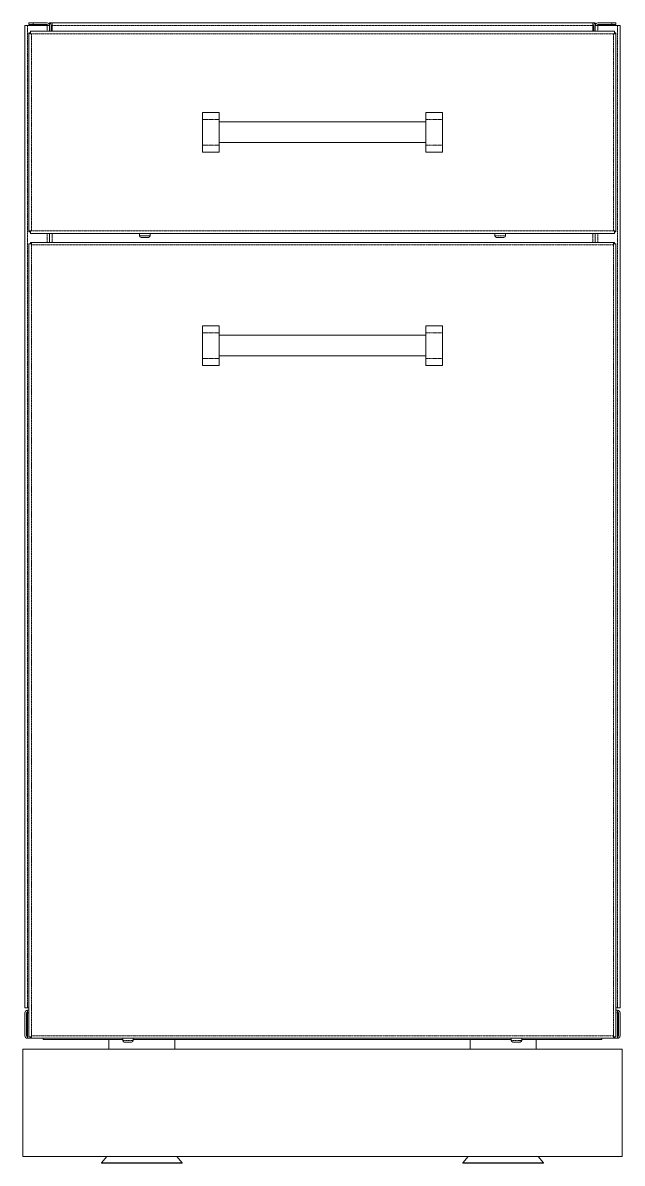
# Model space of a CAD drawing. Header units: millimetres. Extents: x 27602 to 523849, y 322139 to 568360.
# Drawn here: x 442369 to 460494, y 495039 to 529539 of the extents above; entities that cross this region are included whole.
import ezdxf

# ---------------------------------------------------------------- set-up
doc = ezdxf.new("R2010")
doc.units = ezdxf.units.MM
doc.linetypes.add('PHANTOM', pattern=[20, 10, -2, 2, -2, 2, -2])

msp = doc.modelspace()

# ---------------------------------------------------------------- linework, layer by layer
at = {"color": 7, "lineweight": 13, "ltscale": 0.001975}
for p, q in [((442510, 529460), (442431, 529460)), ((442604, 529289), (442604, 529210)), ((443181, 529460), (443102, 529460)), ((443260, 529539), (443260, 529460)), ((459602, 529539), (459602, 529460)), ((459681, 529460), (459760, 529460)), ((460258, 529289), (460258, 529210)), ((460352, 529460), (460431, 529460)), ((442604, 523243), (442604, 523164)), ((460258, 523243), (460258, 523164)), ((442635, 522850), (442556, 522850)), ((460306, 522850), (460227, 522850)), ((442510, 499743), (442431, 499743)), ((460352, 499743), (460431, 499743)), ((442635, 498866), (442556, 498866)), ((460306, 498866), (460227, 498866))]:
    msp.add_line(p, q, dxfattribs=at)
at = {"color": 7, "lineweight": 13, "ltscale": 0.03937}
for p, q in [((442431, 499743), (442431, 529460)), ((442556, 523212), (442556, 529241)), ((442604, 529289), (460258, 529289)), ((443260, 529539), (459602, 529539)), ((460306, 529241), (460306, 523212)), ((460431, 499743), (460431, 529460)), ((454556, 526540), (448306, 526540)), ((454556, 525915), (448306, 525915)), ((442604, 523164), (460258, 523164)), ((442556, 522850), (442556, 498866)), ((442604, 522898), (460258, 522898)), ((460306, 522850), (460306, 498866)), ((448306, 520086), (454555, 520086)), ((448306, 519461), (454555, 519461)), ((460258, 498818), (442604, 498818)), ((445389, 498783), (442980, 498783)), ((457139, 498783), (445708, 498783)), ((459883, 498783), (457458, 498783)), ((442369, 498494), (442369, 495244)), ((442369, 498494), (460494, 498494)), ((460494, 498494), (460494, 495244)), ((442369, 495244), (460494, 495244)), ((444748, 495055), (447186, 495055)), ((444748, 495039), (447186, 495039)), ((455678, 495055), (458116, 495055)), ((455678, 495039), (458116, 495039))]:
    msp.add_line(p, q, dxfattribs=at)
at = {"color": 7, "linetype": 'PHANTOM', "lineweight": 13, "ltscale": 0.03937}
for p, q in [((442510, 499743), (442510, 529460)), ((443260, 529460), (459602, 529460)), ((460352, 499743), (460352, 529460)), ((442635, 529210), (460227, 529210)), ((442635, 529210), (442635, 523243)), ((460227, 529210), (460227, 523243)), ((442635, 523243), (460227, 523243)), ((442635, 522819), (442635, 498897)), ((460227, 522819), (442635, 522819)), ((460227, 522819), (460227, 498897)), ((460227, 498897), (442635, 498897))]:
    msp.add_line(p, q, dxfattribs=at)
at = {"color": 7, "lineweight": 13, "ltscale": 0.0148}
for p, q in [((443102, 529460), (442510, 529460)), ((459760, 529460), (460352, 529460))]:
    msp.add_line(p, q, dxfattribs=at)
at = {"color": 7, "lineweight": 13, "ltscale": 0.003125}
for p, q in [((442556, 529539), (442681, 529539)), ((442556, 529491), (442681, 529491)), ((460181, 529539), (460306, 529539)), ((460181, 529491), (460306, 529491))]:
    msp.add_line(p, q, dxfattribs=at)
at = {"color": 7, "lineweight": 13, "ltscale": 0.0012}
for p, q in [((442556, 529539), (442556, 529491)), ((442556, 529241), (442604, 529241)), ((442681, 529539), (442681, 529491)), ((443260, 529539), (443260, 529491)), ((459602, 529539), (459602, 529491)), ((460181, 529539), (460181, 529491)), ((460306, 529241), (460258, 529241)), ((460306, 529539), (460306, 529491)), ((442556, 523212), (442604, 523212)), ((460306, 523212), (460258, 523212)), ((442604, 522898), (442604, 522850)), ((460258, 522898), (460258, 522850)), ((442510, 499664), (442510, 499616)), ((442604, 498818), (442604, 498866)), ((460258, 498818), (460258, 498866))]:
    msp.add_line(p, q, dxfattribs=at)
at = {"color": 7, "lineweight": 13, "ltscale": 0.010525}
for p, q in [((442681, 529539), (443102, 529539)), ((442681, 529491), (443102, 529491)), ((460181, 529539), (459760, 529539)), ((460181, 529491), (459760, 529491))]:
    msp.add_line(p, q, dxfattribs=at)
at = {"color": 7, "linetype": 'PHANTOM', "lineweight": 13, "ltscale": 0.004275}
for p, q in [((443102, 529289), (443102, 529460)), ((443260, 529289), (443260, 529460)), ((459760, 529289), (459760, 529460))]:
    msp.add_line(p, q, dxfattribs=at)
at = {"color": 7, "lineweight": 13, "ltscale": 0.001931}
msp.add_line((443259, 529539), (443181, 529539), dxfattribs=at)
at = {"color": 7, "lineweight": 13, "ltscale": 0.00193}
for p, q in [((443181, 529462), (443181, 529539)), ((459681, 529539), (459604, 529539)), ((459681, 529462), (459681, 529539))]:
    msp.add_line(p, q, dxfattribs=at)
at = {"color": 7, "lineweight": 13, "ltscale": 0.004275}
for p, q in [((443181, 529289), (443181, 529460)), ((443181, 529460), (443181, 529289)), ((443229, 529460), (443229, 529289)), ((443260, 529289), (443260, 529460)), ((459602, 529460), (459602, 529289)), ((459633, 529289), (459633, 529460)), ((459681, 529289), (459681, 529460))]:
    msp.add_line(p, q, dxfattribs=at)
at = {"color": 7, "lineweight": 13, "ltscale": 0.000774504}
msp.add_line((443260, 529460), (443229, 529460), dxfattribs=at)
at = {"color": 7, "lineweight": 13, "ltscale": 0.000775375}
msp.add_line((443260, 529460), (443229, 529460), dxfattribs=at)
at = {"color": 7, "lineweight": 13, "ltscale": 0.000775495}
msp.add_line((459633, 529460), (459602, 529460), dxfattribs=at)
at = {"color": 7, "lineweight": 13, "ltscale": 0.000775014}
for p, q in [((459602, 529460), (459633, 529460)), ((460227, 529210), (460258, 529210)), ((460227, 523243), (460258, 523243))]:
    msp.add_line(p, q, dxfattribs=at)
at = {"color": 7, "lineweight": 13, "ltscale": 0.001226}
for p, q in [((442635, 529210), (442586, 529210)), ((460227, 529210), (460276, 529210)), ((460227, 522819), (460227, 522868)), ((460227, 498897), (460227, 498848))]:
    msp.add_line(p, q, dxfattribs=at)
at = {"color": 7, "lineweight": 13, "ltscale": 0.000774999}
for p, q in [((442604, 529210), (442635, 529210)), ((442604, 523243), (442635, 523243)), ((442635, 498897), (442635, 498866)), ((460227, 498897), (460227, 498866))]:
    msp.add_line(p, q, dxfattribs=at)
at = {"color": 7, "lineweight": 13, "ltscale": 0.005323}
for p, q in [((447806, 526827), (447806, 526614)), ((448306, 526827), (448306, 526614)), ((454556, 526614), (454556, 526827)), ((455056, 526614), (455056, 526827)), ((447806, 525840), (447806, 525627)), ((448306, 525840), (448306, 525627)), ((454556, 525627), (454556, 525840)), ((455056, 525627), (455056, 525840)), ((447806, 520373), (447806, 520160)), ((448306, 520373), (448306, 520160)), ((454556, 520160), (454556, 520373)), ((455056, 520160), (455056, 520373)), ((447806, 519386), (447806, 519173)), ((448306, 519386), (448306, 519173)), ((454556, 519173), (454556, 519386)), ((455056, 519173), (455056, 519386))]:
    msp.add_line(p, q, dxfattribs=at)
at = {"color": 7, "lineweight": 13, "ltscale": 0.0125}
for p, q in [((447806, 526827), (448306, 526827)), ((455056, 526827), (454556, 526827)), ((447806, 525627), (448306, 525627)), ((455056, 525627), (454556, 525627)), ((447806, 520373), (448306, 520373)), ((455056, 520373), (454556, 520373)), ((447806, 519173), (448306, 519173)), ((455056, 519173), (454556, 519173))]:
    msp.add_line(p, q, dxfattribs=at)
at = {"color": 7, "lineweight": 13, "ltscale": 0.019355}
for p, q in [((447806, 525840), (447806, 526614)), ((448306, 525840), (448306, 526614)), ((454556, 526614), (454556, 525840)), ((455056, 526614), (455056, 525840)), ((447806, 519386), (447806, 520160)), ((448306, 519386), (448306, 520160)), ((454556, 520160), (454556, 519386)), ((455056, 520160), (455056, 519386))]:
    msp.add_line(p, q, dxfattribs=at)
at = {"color": 7, "linetype": 'PHANTOM', "lineweight": 13, "ltscale": 0.0125}
for p, q in [((447806, 526614), (448306, 526614)), ((455056, 526614), (454556, 526614)), ((447806, 525840), (448306, 525840)), ((455056, 525840), (454556, 525840)), ((447806, 520160), (448306, 520160)), ((455056, 520160), (454556, 520160)), ((447806, 519386), (448306, 519386)), ((455056, 519386), (454556, 519386))]:
    msp.add_line(p, q, dxfattribs=at)
at = {"color": 7, "lineweight": 13, "ltscale": 0.000451201}
msp.add_line((442604, 523243), (442586, 523243), dxfattribs=at)
at = {"color": 7, "linetype": 'PHANTOM', "lineweight": 13, "ltscale": 0.00665}
for p, q in [((443102, 522898), (443102, 523164)), ((443259, 523164), (443259, 522898)), ((459602, 523164), (459602, 522898)), ((459760, 522898), (459760, 523164))]:
    msp.add_line(p, q, dxfattribs=at)
at = {"color": 7, "lineweight": 13, "ltscale": 0.00665}
for p, q in [((443180, 523164), (443180, 522898)), ((459681, 522898), (459681, 523164)), ((459681, 523164), (459681, 522898))]:
    msp.add_line(p, q, dxfattribs=at)
at = {"color": 7, "lineweight": 13, "ltscale": 0.007975}
for p, q in [((445897, 523164), (446216, 523164)), ((456647, 523164), (456966, 523164)), ((445389, 498818), (445708, 498818)), ((457139, 498818), (457458, 498818))]:
    msp.add_line(p, q, dxfattribs=at)
at = {"color": 7, "lineweight": 13, "ltscale": 0.00165}
for p, q in [((445897, 523164), (445897, 523098)), ((446216, 523164), (446216, 523098)), ((456647, 523164), (456647, 523098)), ((456966, 523164), (456966, 523098)), ((445389, 498818), (445389, 498752)), ((445708, 498818), (445708, 498752)), ((457139, 498818), (457139, 498752)), ((457458, 498818), (457458, 498752))]:
    msp.add_line(p, q, dxfattribs=at)
at = {"color": 7, "linetype": 'PHANTOM', "lineweight": 13, "ltscale": 0.007975}
for p, q in [((445897, 523098), (446216, 523098)), ((456647, 523098), (456966, 523098)), ((445389, 498752), (445708, 498752)), ((457139, 498752), (457458, 498752))]:
    msp.add_line(p, q, dxfattribs=at)
at = {"color": 7, "lineweight": 13, "ltscale": 0.005475}
for p, q in [((445947, 523048), (446166, 523048)), ((456697, 523048), (456916, 523048)), ((445439, 498702), (445658, 498702)), ((457189, 498702), (457408, 498702))]:
    msp.add_line(p, q, dxfattribs=at)
at = {"color": 7, "lineweight": 13, "ltscale": 0.000451216}
for p, q in [((460258, 523243), (460276, 523243)), ((442635, 522850), (442635, 522868))]:
    msp.add_line(p, q, dxfattribs=at)
at = {"color": 7, "lineweight": 13, "ltscale": 0.000774954}
for p, q in [((442635, 522850), (442635, 522819)), ((460227, 522850), (460227, 522819))]:
    msp.add_line(p, q, dxfattribs=at)
at = {"color": 7, "lineweight": 13, "ltscale": 0.007812}
for p, q in [((454555, 519773), (454555, 520086)), ((454555, 519461), (454555, 519773))]:
    msp.add_line(p, q, dxfattribs=at)
at = {"color": 7, "lineweight": 13, "ltscale": 0.0172}
for p, q in [((442431, 499585), (442431, 498897)), ((442479, 499585), (442479, 498897)), ((460383, 498897), (460383, 499585)), ((460431, 498897), (460431, 499585))]:
    msp.add_line(p, q, dxfattribs=at)
at = {"color": 7, "lineweight": 13, "ltscale": 0.00115}
for p, q in [((442510, 499743), (442556, 499743)), ((442510, 499664), (442556, 499664)), ((460352, 499743), (460306, 499743)), ((460306, 499664), (460352, 499664))]:
    msp.add_line(p, q, dxfattribs=at)
at = {"color": 7, "lineweight": 13, "ltscale": 0.001548}
for p, q in [((442510, 499647), (442510, 499585)), ((460352, 499647), (460352, 499585))]:
    msp.add_line(p, q, dxfattribs=at)
at = {"color": 7, "linetype": 'PHANTOM', "lineweight": 13, "ltscale": 0.00115}
for p, q in [((442510, 499585), (442556, 499585)), ((460306, 499585), (460352, 499585))]:
    msp.add_line(p, q, dxfattribs=at)
at = {"color": 7, "lineweight": 13, "ltscale": 0.019175}
for p, q in [((442510, 498818), (442510, 499585)), ((460352, 499585), (460352, 498818))]:
    msp.add_line(p, q, dxfattribs=at)
at = {"color": 7, "lineweight": 13, "ltscale": 0.000426758}
msp.add_line((460352, 499664), (460352, 499647), dxfattribs=at)
at = {"color": 7, "lineweight": 13, "ltscale": 0.000171327}
msp.add_line((460352, 499664), (460352, 499658), dxfattribs=at)
at = {"color": 7, "lineweight": 13, "ltscale": 0.00235}
for p, q in [((442510, 498818), (442604, 498818)), ((442604, 498818), (442510, 498818)), ((460352, 498818), (460258, 498818)), ((460258, 498818), (460352, 498818))]:
    msp.add_line(p, q, dxfattribs=at)
at = {"color": 7, "lineweight": 13, "ltscale": 0.000451204}
msp.add_line((442635, 498866), (442635, 498848), dxfattribs=at)
at = {"color": 7, "lineweight": 13, "ltscale": 0.00087479}
for p, q in [((442980, 498818), (442980, 498783)), ((459883, 498783), (459883, 498818))]:
    msp.add_line(p, q, dxfattribs=at)
at = {"color": 7, "lineweight": 13, "ltscale": 0.007225}
for p, q in [((444967, 498494), (444967, 498783)), ((446967, 498494), (446967, 498783)), ((455897, 498494), (455897, 498783)), ((457897, 498494), (457897, 498783))]:
    msp.add_line(p, q, dxfattribs=at)
at = {"color": 7, "lineweight": 13, "ltscale": 0.006173}
for p, q in [((444907, 495244), (444748, 495055)), ((447027, 495244), (447186, 495055)), ((455837, 495244), (455678, 495055)), ((457957, 495244), (458116, 495055))]:
    msp.add_line(p, q, dxfattribs=at)
at = {"color": 7, "lineweight": 13, "ltscale": 0.000396248}
for p, q in [((444748, 495055), (444748, 495039)), ((447186, 495055), (447186, 495039)), ((455678, 495055), (455678, 495039)), ((458116, 495055), (458116, 495039))]:
    msp.add_line(p, q, dxfattribs=at)
at = {"color": 7, "lineweight": 13, "ltscale": 0.03937}
for points in [[(442556, 529241), (442558, 529235), (442561, 529229), (442568, 529223), (442586, 529210)], [(460276, 529210), (460293, 529221), (460299, 529227), (460305, 529235), (460306, 529241)], [(442586, 523243), (442570, 523233), (442563, 523227), (442558, 523218), (442556, 523212)], [(460306, 523212), (460305, 523220), (460299, 523227), (460291, 523234), (460276, 523243)], [(442635, 522868), (442625, 522885), (442619, 522891), (442610, 522897), (442604, 522898)], [(460258, 522898), (460252, 522897), (460246, 522893), (460239, 522887), (460227, 522868)], [(442604, 498818), (442612, 498820), (442619, 498825), (442626, 498833), (442635, 498848)], [(460227, 498848), (460238, 498832), (460244, 498825), (460252, 498820), (460258, 498818)]]:
    msp.add_lwpolyline(points, dxfattribs=at)
for centre, radius, start, end in [((443102, 529460), 79, 0, 90), ((443102, 529460), 31, 0, 90), ((443260, 529460), 79, 90, 180), ((443260, 529460), 31, 90, 180), ((459602, 529460), 79, 0, 90), ((459602, 529460), 31, 0, 90), ((459760, 529460), 79, 90, 180), ((459760, 529460), 31, 90, 180), ((445947, 523098), 50, 180, 270), ((446166, 523098), 50, 270, 0), ((456697, 523098), 50, 180, 270), ((456916, 523098), 50, 270, 0), ((442510, 499585), 79, 90, 180), ((442510, 499585), 31, 90, 180), ((460352, 499585), 79, 0, 90), ((460352, 499585), 31, 0, 90), ((442510, 498897), 79, 180, 270), ((442510, 498897), 31, 180, 270), ((460352, 498897), 79, 270, 0), ((460352, 498897), 31, 270, 0), ((445439, 498752), 50, 180, 270), ((445658, 498752), 50, 270, 0), ((457189, 498752), 50, 180, 270), ((457408, 498752), 50, 270, 0)]:
    msp.add_arc(centre, radius, start, end, dxfattribs=at)

doc.saveas('drawing.dxf')
